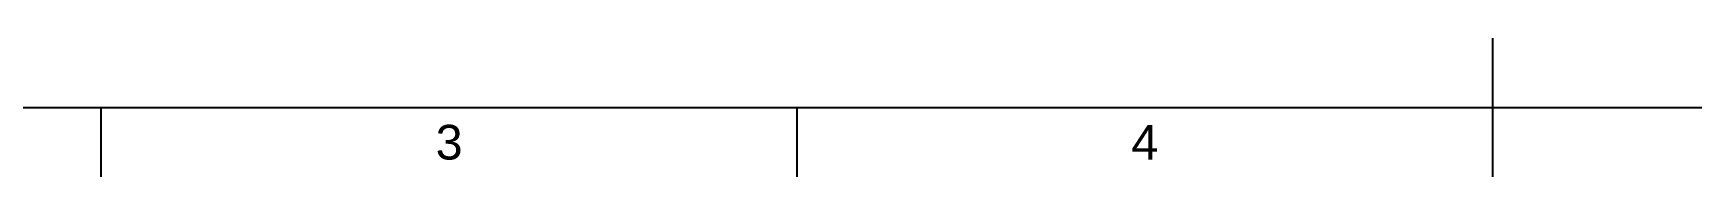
# Model space of a CAD drawing. Header units: millimetres. Extents: x 0 to 420, y 0 to 297.
# Drawn here: x 110.1 to 229.3, y 5 to 15 of the extents above; entities that cross this region are included whole.
import ezdxf
from ezdxf.enums import TextEntityAlignment as Align

# ---------------------------------------------------------------- set-up
doc = ezdxf.new("R2010")
doc.units = ezdxf.units.MM
doc.header["$LTSCALE"] = 0.75
doc.layers.add('BORDER', color=7, linetype='Continuous', lineweight=25)
doc.styles.add('FusionTitle', font='arial.ttf')

# ---------------------------------------------------------------- blocks, each defined once
blk = doc.blocks.new('ISO_A3_SHEET')
at = {"layer": 'BORDER'}
for p, q in [((215, 5), (215, 15)), ((20, 10), (410, 10)), ((115, 5), (115, 10)), ((165, 5), (165, 10))]:
    blk.add_line(p, q, dxfattribs=at)
at = {"layer": 'BORDER', "style": 'FusionTitle'}
for s, p in [('3', (140, 7.5)), ('4', (190, 7.5))]:
    blk.add_text(s, height=2.5, dxfattribs=at).set_placement(p, align=Align.MIDDLE)

msp = doc.modelspace()

# ---------------------------------------------------------------- block references
at = {"layer": 'BORDER'}
msp.add_blockref('ISO_A3_SHEET', (0, 0), dxfattribs=at)

doc.saveas('drawing.dxf')
